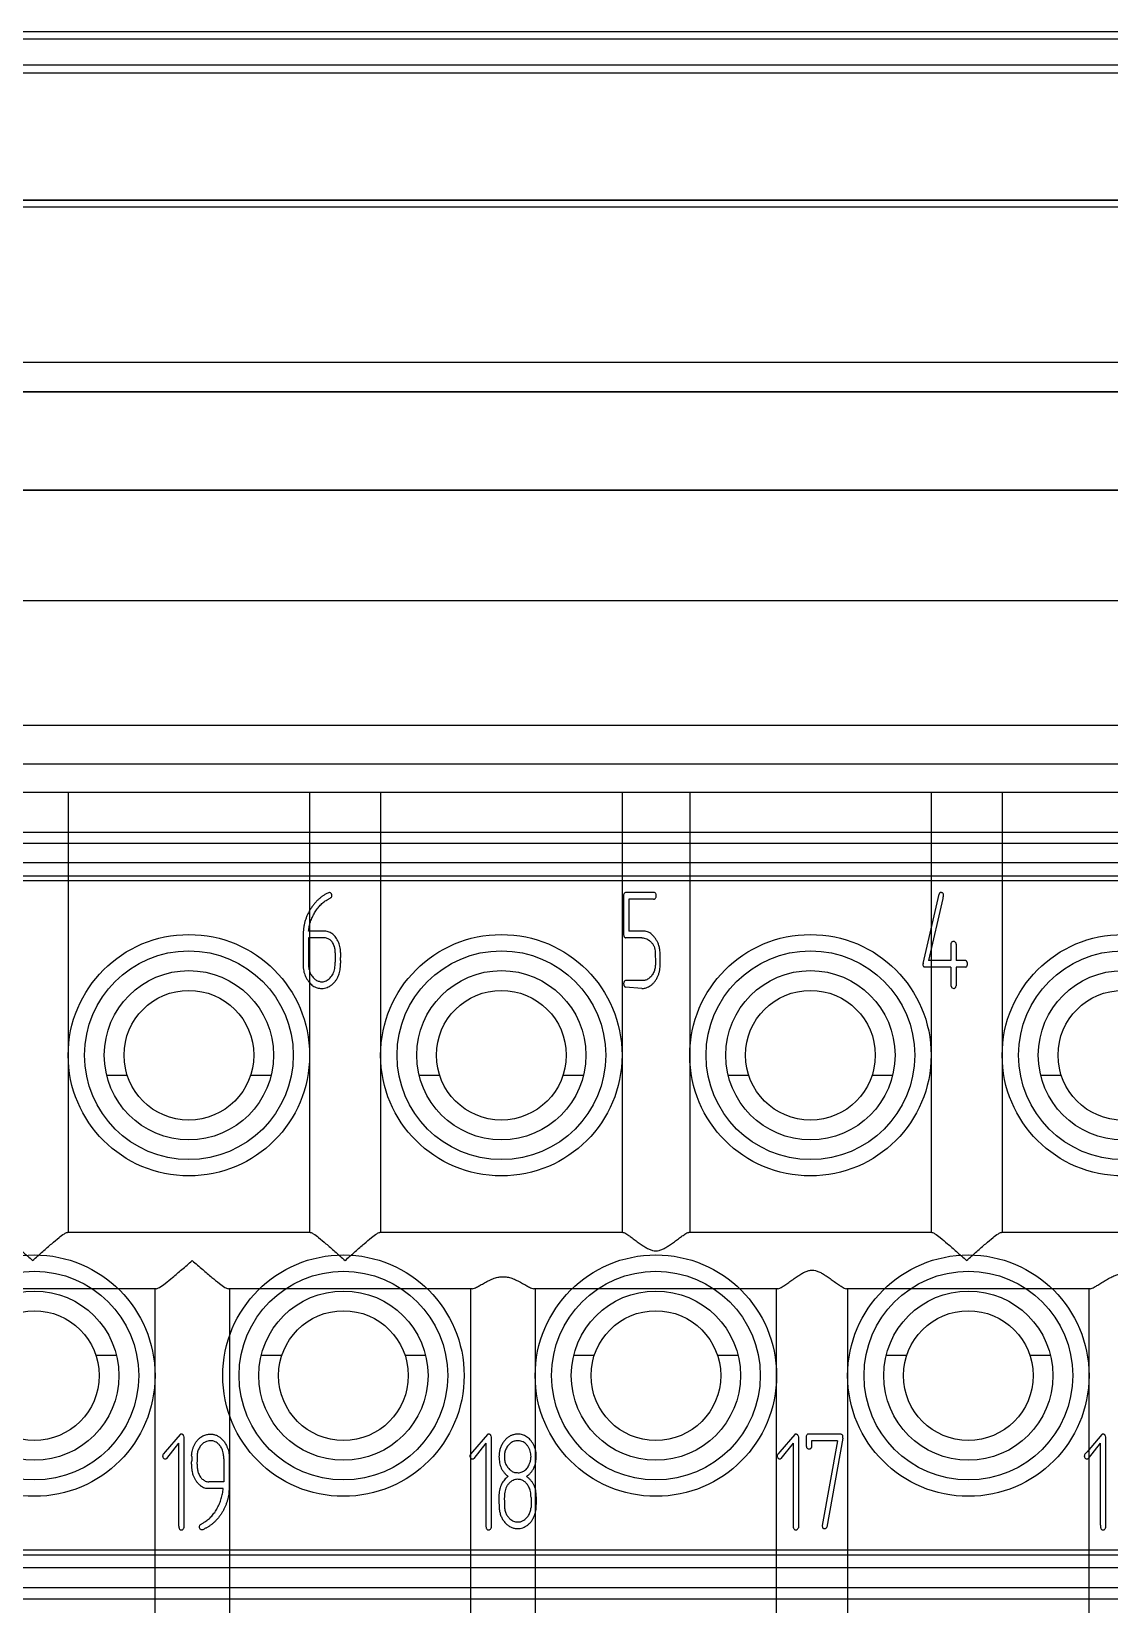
# Model space of a CAD drawing. Header units: millimetres. Extents: x 2423 to 7028, y 909 to 2460.
# Drawn here: x 5350.27 to 5359.82, y 2052.64 to 2066.58 of the extents above; entities that cross this region are included whole.
import ezdxf

# ---------------------------------------------------------------- set-up
doc = ezdxf.new("R2010")
doc.units = ezdxf.units.MM

msp = doc.modelspace()

# ---------------------------------------------------------------- linework, layer by layer
for p, q in [((5319.893, 2066.582), (5377.893, 2066.582)), ((5377.893, 2066.514), (5319.893, 2066.514)), ((5377.893, 2066.282), (5319.893, 2066.282)), ((5319.893, 2066.214), (5377.893, 2066.214)), ((5322.843, 2065.087), (5374.943, 2065.087)), ((5374.943, 2065.086), (5322.843, 2065.086)), ((5374.893, 2065.024), (5322.893, 2065.024)), ((5322.893, 2063.65), (5374.893, 2063.65)), ((5374.743, 2063.388), (5323.043, 2063.388)), ((5323.043, 2063.387), (5374.743, 2063.387)), ((5323.468, 2062.517), (5374.318, 2062.517)), ((5374.318, 2062.516), (5323.468, 2062.516)), ((5332.143, 2061.537), (5365.643, 2061.537)), ((5365.543, 2060.431), (5332.243, 2060.431)), ((5365.543, 2060.087), (5332.243, 2060.087)), ((5366.968, 2059.837), (5330.818, 2059.837)), ((5350.593, 2059.837), (5350.593, 2055.937)), ((5352.733, 2059.837), (5352.733, 2055.937)), ((5353.363, 2059.837), (5353.363, 2055.937)), ((5355.503, 2059.837), (5355.503, 2055.937)), ((5356.103, 2059.837), (5356.103, 2055.937)), ((5358.243, 2059.837), (5358.243, 2055.937)), ((5358.873, 2059.837), (5358.873, 2055.937)), ((5332.643, 2059.485), (5365.143, 2059.485)), ((5332.643, 2059.387), (5365.143, 2059.387)), ((5365.393, 2059.212), (5332.393, 2059.212)), ((5365.543, 2059.095), (5332.243, 2059.095)), ((5332.243, 2059.055), (5365.543, 2059.055)), ((5355.517, 2058.93), (5355.517, 2058.576)), ((5355.535, 2058.949), (5355.528, 2058.947)), ((5355.792, 2058.949), (5355.535, 2058.949)), ((5355.564, 2058.89), (5355.564, 2058.607)), ((5355.782, 2058.89), (5355.564, 2058.89)), ((5358.171, 2058.32), (5358.313, 2058.936)), ((5358.347, 2058.895), (5358.22, 2058.347)), ((5352.677, 2058.587), (5352.677, 2058.293)), ((5352.859, 2058.607), (5352.724, 2058.607)), ((5355.517, 2058.576), (5355.519, 2058.562)), ((5355.697, 2058.607), (5355.564, 2058.607)), ((5352.724, 2058.548), (5352.724, 2058.318)), ((5352.86, 2058.548), (5352.724, 2058.548)), ((5352.96, 2058.415), (5352.96, 2058.332)), ((5353.007, 2058.419), (5353.007, 2058.372)), ((5355.678, 2058.548), (5355.534, 2058.548)), ((5358.418, 2058.496), (5358.418, 2058.347)), ((5358.465, 2058.49), (5358.465, 2058.347)), ((5353.007, 2058.348), (5353.007, 2058.324)), ((5358.172, 2058.324), (5358.17, 2058.309)), ((5358.418, 2058.288), (5358.184, 2058.288)), ((5358.418, 2058.347), (5358.22, 2058.347)), ((5358.418, 2058.288), (5358.418, 2058.122)), ((5358.55, 2058.347), (5358.465, 2058.347)), ((5358.465, 2058.288), (5358.465, 2058.122)), ((5358.549, 2058.288), (5358.465, 2058.288)), ((5355.534, 2058.17), (5355.528, 2058.166)), ((5355.694, 2058.17), (5355.534, 2058.17)), ((5355.679, 2058.099), (5355.533, 2058.111)), ((5358.43, 2058.103), (5358.443, 2058.099)), ((5351.117, 2057.327), (5350.935, 2057.327)), ((5352.391, 2057.327), (5352.209, 2057.327)), ((5353.887, 2057.327), (5353.705, 2057.327)), ((5355.161, 2057.327), (5354.979, 2057.327)), ((5356.627, 2057.327), (5356.445, 2057.327)), ((5357.901, 2057.327), (5357.719, 2057.327)), ((5359.397, 2057.327), (5359.215, 2057.327)), ((5352.739, 2055.937), (5350.586, 2055.937)), ((5355.51, 2055.937), (5353.356, 2055.937)), ((5358.249, 2055.937), (5356.096, 2055.937)), ((5361.019, 2055.937), (5358.866, 2055.937)), ((5351.373, 2055.437), (5349.213, 2055.437)), ((5351.363, 2052.337), (5351.363, 2055.437)), ((5354.174, 2055.437), (5352.013, 2055.437)), ((5352.023, 2055.437), (5352.023, 2052.337)), ((5354.163, 2052.337), (5354.163, 2055.437)), ((5356.883, 2055.437), (5354.721, 2055.437)), ((5354.733, 2055.437), (5354.733, 2052.337)), ((5356.873, 2052.337), (5356.873, 2055.437)), ((5359.654, 2055.437), (5357.492, 2055.437)), ((5357.503, 2055.437), (5357.503, 2052.337)), ((5359.643, 2052.337), (5359.643, 2055.437)), ((5350.839, 2054.847), (5351.021, 2054.847)), ((5352.305, 2054.847), (5352.487, 2054.847)), ((5353.579, 2054.847), (5353.761, 2054.847)), ((5355.075, 2054.847), (5355.257, 2054.847)), ((5356.349, 2054.847), (5356.531, 2054.847)), ((5357.845, 2054.847), (5358.027, 2054.847)), ((5359.119, 2054.847), (5359.301, 2054.847)), ((5351.587, 2054.145), (5351.454, 2053.991)), ((5351.616, 2054.134), (5351.619, 2054.122)), ((5351.619, 2054.122), (5351.619, 2053.318)), ((5354.31, 2054.145), (5354.177, 2053.991)), ((5354.34, 2054.134), (5354.343, 2054.122)), ((5354.343, 2054.122), (5354.343, 2053.318)), ((5354.594, 2054.09), (5354.579, 2054.09)), ((5357.034, 2054.145), (5356.901, 2053.991)), ((5357.063, 2054.134), (5357.066, 2054.122)), ((5357.066, 2054.122), (5357.066, 2053.318)), ((5357.136, 2054.131), (5357.136, 2054.062)), ((5357.153, 2054.149), (5357.146, 2054.147)), ((5357.445, 2054.149), (5357.153, 2054.149)), ((5357.183, 2054.09), (5357.183, 2054.031)), ((5357.412, 2054.09), (5357.183, 2054.09)), ((5357.412, 2054.09), (5357.277, 2053.337)), ((5357.46, 2054.114), (5357.317, 2053.323)), ((5359.757, 2054.145), (5359.625, 2053.991)), ((5359.787, 2054.134), (5359.79, 2054.122)), ((5359.79, 2054.122), (5359.79, 2053.318)), ((5351.454, 2053.991), (5351.439, 2053.974)), ((5351.572, 2054.067), (5351.464, 2053.931)), ((5351.572, 2054.067), (5351.572, 2053.348)), ((5351.689, 2053.951), (5351.689, 2053.913)), ((5351.736, 2053.965), (5351.736, 2053.913)), ((5352.019, 2053.952), (5352.019, 2053.671)), ((5354.177, 2053.991), (5354.163, 2053.974)), ((5354.296, 2054.067), (5354.188, 2053.931)), ((5354.296, 2054.067), (5354.296, 2053.348)), ((5356.901, 2053.991), (5356.886, 2053.974)), ((5357.019, 2054.067), (5356.911, 2053.931)), ((5357.019, 2054.067), (5357.019, 2053.348)), ((5359.625, 2053.991), (5359.61, 2053.974)), ((5359.743, 2054.067), (5359.635, 2053.931)), ((5359.743, 2054.067), (5359.743, 2053.348)), ((5351.972, 2053.929), (5351.972, 2053.724)), ((5351.972, 2053.724), (5351.839, 2053.724)), ((5351.967, 2053.665), (5351.834, 2053.665)), ((5354.412, 2053.596), (5354.412, 2053.536)), ((5354.46, 2053.562), (5354.46, 2053.518)), ((5354.696, 2053.588), (5354.696, 2053.498)), ((5354.743, 2053.593), (5354.743, 2053.526)), ((5365.033, 2053.12), (5332.752, 2053.12)), ((5332.752, 2053.079), (5365.033, 2053.079)), ((5364.961, 2052.962), (5332.825, 2052.962)), ((5365.377, 2052.787), (5332.408, 2052.787)), ((5332.736, 2052.689), (5365.049, 2052.689))]:
    msp.add_line(p, q)
for centre, radius in [((5351.663, 2057.507), 1.07), ((5354.433, 2057.507), 1.07), ((5357.173, 2057.507), 1.07), ((5359.943, 2057.507), 1.07), ((5351.663, 2057.507), 0.925), ((5354.433, 2057.507), 0.925), ((5357.173, 2057.507), 0.925), ((5359.943, 2057.507), 0.925), ((5351.663, 2057.507), 0.75), ((5354.433, 2057.507), 0.75), ((5357.173, 2057.507), 0.75), ((5359.943, 2057.507), 0.75), ((5351.663, 2057.507), 0.575), ((5354.433, 2057.507), 0.575), ((5357.173, 2057.507), 0.575), ((5359.943, 2057.507), 0.575), ((5350.293, 2054.667), 1.07), ((5353.033, 2054.667), 1.07), ((5355.803, 2054.667), 1.07), ((5358.573, 2054.667), 1.07), ((5350.293, 2054.667), 0.925), ((5353.033, 2054.667), 0.925), ((5355.803, 2054.667), 0.925), ((5358.573, 2054.667), 0.925), ((5350.293, 2054.667), 0.75), ((5353.033, 2054.667), 0.75), ((5355.803, 2054.667), 0.75), ((5358.573, 2054.667), 0.75), ((5350.293, 2054.667), 0.575), ((5353.033, 2054.667), 0.575), ((5355.803, 2054.667), 0.575), ((5358.573, 2054.667), 0.575)]:
    msp.add_circle(centre, radius)
for points, knots in [([(5352.907, 2058.949), (5352.9, 2058.946), (5352.884, 2058.94), (5352.862, 2058.927), (5352.841, 2058.913), (5352.82, 2058.896), (5352.8, 2058.877), (5352.781, 2058.857), (5352.763, 2058.833), (5352.745, 2058.809), (5352.729, 2058.782), (5352.715, 2058.755), (5352.704, 2058.728), (5352.694, 2058.7), (5352.686, 2058.673), (5352.681, 2058.644), (5352.677, 2058.616), (5352.677, 2058.596), (5352.677, 2058.587)], [0, 0, 0, 0, 0.054531, 0.110292, 0.166642, 0.224888, 0.285077, 0.347605, 0.412528, 0.48064, 0.54914, 0.615795, 0.681447, 0.745837, 0.809543, 0.872947, 0.93603, 1, 1, 1, 1]), ([(5352.724, 2058.607), (5352.726, 2058.621), (5352.729, 2058.649), (5352.741, 2058.691), (5352.757, 2058.731), (5352.774, 2058.763), (5352.789, 2058.788), (5352.801, 2058.806), (5352.814, 2058.822), (5352.828, 2058.837), (5352.842, 2058.851), (5352.857, 2058.863), (5352.872, 2058.875), (5352.883, 2058.881), (5352.888, 2058.885)], [0, 0, 0, 0, 0.12888, 0.257475, 0.386034, 0.517293, 0.582958, 0.646315, 0.707912, 0.768841, 0.827355, 0.885632, 0.943223, 1, 1, 1, 1]), ([(5352.888, 2058.885), (5352.892, 2058.887), (5352.899, 2058.891), (5352.909, 2058.897), (5352.918, 2058.902), (5352.923, 2058.904), (5352.925, 2058.906)], [0, 0, 0, 0, 0.314003, 0.583455, 0.812116, 1, 1, 1, 1]), ([(5352.928, 2058.935), (5352.927, 2058.937), (5352.925, 2058.941), (5352.92, 2058.946), (5352.914, 2058.948), (5352.91, 2058.949), (5352.907, 2058.949)], [0, 0, 0, 0, 0.259537, 0.500704, 0.738768, 1, 1, 1, 1]), ([(5352.925, 2058.906), (5352.927, 2058.908), (5352.93, 2058.913), (5352.93, 2058.92), (5352.93, 2058.923)], [0, 0, 0, 0, 0.437637, 1, 1, 1, 1]), ([(5352.93, 2058.923), (5352.93, 2058.926), (5352.93, 2058.93), (5352.929, 2058.933), (5352.928, 2058.935)], [0, 0, 0, 0, 0.591785, 1, 1, 1, 1]), ([(5355.528, 2058.947), (5355.525, 2058.944), (5355.52, 2058.94), (5355.518, 2058.933), (5355.517, 2058.93)], [0, 0, 0, 0, 0.481353, 1, 1, 1, 1]), ([(5355.782, 2058.89), (5355.784, 2058.89), (5355.788, 2058.89), (5355.793, 2058.892), (5355.797, 2058.895), (5355.802, 2058.901), (5355.805, 2058.909), (5355.806, 2058.917), (5355.806, 2058.921)], [0, 0, 0, 0, 0.13727, 0.264348, 0.380416, 0.498171, 0.745136, 1, 1, 1, 1]), ([(5355.804, 2058.934), (5355.803, 2058.937), (5355.8, 2058.943), (5355.795, 2058.947), (5355.792, 2058.949)], [0, 0, 0, 0, 0.488508, 1, 1, 1, 1]), ([(5355.806, 2058.921), (5355.806, 2058.923), (5355.806, 2058.928), (5355.805, 2058.932), (5355.804, 2058.934)], [0, 0, 0, 0, 0.594176, 1, 1, 1, 1]), ([(5358.328, 2058.949), (5358.326, 2058.949), (5358.324, 2058.949), (5358.32, 2058.945), (5358.316, 2058.941), (5358.314, 2058.938), (5358.313, 2058.936)], [0, 0, 0, 0, 0.193362, 0.406833, 0.675762, 1, 1, 1, 1]), ([(5358.353, 2058.925), (5358.353, 2058.929), (5358.352, 2058.935), (5358.347, 2058.944), (5358.338, 2058.948), (5358.332, 2058.949), (5358.328, 2058.949)], [0, 0, 0, 0, 0.265355, 0.489144, 0.716058, 1, 1, 1, 1]), ([(5358.347, 2058.895), (5358.348, 2058.898), (5358.35, 2058.905), (5358.351, 2058.914), (5358.353, 2058.92), (5358.353, 2058.924), (5358.353, 2058.925)], [0, 0, 0, 0, 0.370279, 0.659212, 0.869304, 1, 1, 1, 1]), ([(5352.984, 2058.52), (5352.98, 2058.527), (5352.973, 2058.54), (5352.961, 2058.558), (5352.946, 2058.573), (5352.931, 2058.585), (5352.915, 2058.595), (5352.897, 2058.602), (5352.878, 2058.606), (5352.865, 2058.606), (5352.859, 2058.607)], [0, 0, 0, 0, 0.144437, 0.279672, 0.405894, 0.526137, 0.642482, 0.759102, 0.877343, 1, 1, 1, 1]), ([(5355.519, 2058.562), (5355.52, 2058.56), (5355.522, 2058.557), (5355.525, 2058.552), (5355.529, 2058.549), (5355.532, 2058.548), (5355.534, 2058.548)], [0, 0, 0, 0, 0.283765, 0.537602, 0.774029, 1, 1, 1, 1]), ([(5355.832, 2058.472), (5355.829, 2058.482), (5355.823, 2058.499), (5355.81, 2058.524), (5355.795, 2058.547), (5355.778, 2058.567), (5355.759, 2058.585), (5355.739, 2058.597), (5355.718, 2058.605), (5355.704, 2058.606), (5355.697, 2058.607)], [0, 0, 0, 0, 0.141089, 0.277362, 0.411722, 0.545707, 0.672989, 0.787683, 0.895323, 1, 1, 1, 1]), ([(5352.953, 2058.471), (5352.95, 2058.477), (5352.946, 2058.489), (5352.937, 2058.505), (5352.927, 2058.518), (5352.916, 2058.529), (5352.904, 2058.537), (5352.89, 2058.543), (5352.875, 2058.547), (5352.865, 2058.547), (5352.86, 2058.548)], [0, 0, 0, 0, 0.150695, 0.288434, 0.41608, 0.534471, 0.64878, 0.762837, 0.878064, 1, 1, 1, 1]), ([(5352.96, 2058.415), (5352.96, 2058.42), (5352.96, 2058.43), (5352.959, 2058.445), (5352.956, 2058.459), (5352.954, 2058.467), (5352.953, 2058.471)], [0, 0, 0, 0, 0.282295, 0.542951, 0.780674, 1, 1, 1, 1]), ([(5353.007, 2058.419), (5353.007, 2058.428), (5353.007, 2058.445), (5353.003, 2058.471), (5352.995, 2058.496), (5352.988, 2058.512), (5352.984, 2058.52)], [0, 0, 0, 0, 0.248563, 0.494691, 0.744957, 1, 1, 1, 1]), ([(5355.678, 2058.548), (5355.685, 2058.547), (5355.7, 2058.546), (5355.722, 2058.539), (5355.742, 2058.527), (5355.76, 2058.511), (5355.776, 2058.492), (5355.787, 2058.47), (5355.796, 2058.445), (5355.798, 2058.428), (5355.798, 2058.419)], [0, 0, 0, 0, 0.114921, 0.228526, 0.345545, 0.471852, 0.601186, 0.729943, 0.861328, 1, 1, 1, 1]), ([(5355.798, 2058.419), (5355.798, 2058.416), (5355.797, 2058.41), (5355.798, 2058.404), (5355.798, 2058.4)], [0, 0, 0, 0, 0.403068, 1, 1, 1, 1]), ([(5355.842, 2058.383), (5355.842, 2058.392), (5355.842, 2058.408), (5355.839, 2058.432), (5355.837, 2058.453), (5355.833, 2058.466), (5355.832, 2058.472)], [0, 0, 0, 0, 0.284466, 0.545287, 0.783139, 1, 1, 1, 1]), ([(5358.443, 2058.515), (5358.44, 2058.515), (5358.434, 2058.515), (5358.427, 2058.511), (5358.421, 2058.504), (5358.419, 2058.499), (5358.418, 2058.496)], [0, 0, 0, 0, 0.247905, 0.479174, 0.722434, 1, 1, 1, 1]), ([(5358.454, 2058.511), (5358.453, 2058.512), (5358.449, 2058.515), (5358.445, 2058.515), (5358.443, 2058.515)], [0, 0, 0, 0, 0.46831, 1, 1, 1, 1]), ([(5358.465, 2058.49), (5358.465, 2058.492), (5358.465, 2058.496), (5358.463, 2058.502), (5358.459, 2058.507), (5358.456, 2058.51), (5358.454, 2058.511)], [0, 0, 0, 0, 0.265564, 0.511114, 0.753872, 1, 1, 1, 1]), ([(5352.677, 2058.293), (5352.677, 2058.284), (5352.678, 2058.268), (5352.683, 2058.243), (5352.691, 2058.218), (5352.699, 2058.202), (5352.703, 2058.193)], [0, 0, 0, 0, 0.238841, 0.483679, 0.735062, 1, 1, 1, 1]), ([(5352.724, 2058.318), (5352.724, 2058.312), (5352.724, 2058.301), (5352.725, 2058.285), (5352.727, 2058.271), (5352.73, 2058.264), (5352.731, 2058.26)], [0, 0, 0, 0, 0.307978, 0.579081, 0.807928, 1, 1, 1, 1]), ([(5352.843, 2058.158), (5352.849, 2058.158), (5352.862, 2058.159), (5352.881, 2058.166), (5352.899, 2058.177), (5352.916, 2058.192), (5352.93, 2058.209), (5352.942, 2058.23), (5352.951, 2058.252), (5352.955, 2058.268), (5352.956, 2058.277)], [0, 0, 0, 0, 0.110539, 0.221413, 0.336329, 0.462007, 0.593227, 0.724336, 0.859358, 1, 1, 1, 1]), ([(5352.956, 2058.277), (5352.957, 2058.285), (5352.96, 2058.303), (5352.96, 2058.322), (5352.96, 2058.332)], [0, 0, 0, 0, 0.456715, 1, 1, 1, 1]), ([(5352.992, 2058.22), (5352.994, 2058.227), (5353, 2058.24), (5353.004, 2058.264), (5353.007, 2058.293), (5353.007, 2058.313), (5353.007, 2058.324)], [0, 0, 0, 0, 0.190621, 0.420173, 0.68811, 1, 1, 1, 1]), ([(5353.007, 2058.348), (5353.007, 2058.352), (5353.006, 2058.361), (5353.007, 2058.369), (5353.007, 2058.372)], [0, 0, 0, 0, 0.574474, 1, 1, 1, 1]), ([(5355.737, 2058.113), (5355.744, 2058.116), (5355.758, 2058.124), (5355.776, 2058.14), (5355.793, 2058.159), (5355.808, 2058.182), (5355.821, 2058.207), (5355.831, 2058.233), (5355.838, 2058.261), (5355.84, 2058.279), (5355.841, 2058.289)], [0, 0, 0, 0, 0.108612, 0.221601, 0.341812, 0.47139, 0.604889, 0.736326, 0.867472, 1, 1, 1, 1]), ([(5355.799, 2058.332), (5355.799, 2058.324), (5355.799, 2058.31), (5355.797, 2058.29), (5355.795, 2058.273), (5355.791, 2058.262), (5355.79, 2058.257)], [0, 0, 0, 0, 0.296593, 0.562371, 0.796025, 1, 1, 1, 1]), ([(5355.798, 2058.4), (5355.798, 2058.395), (5355.798, 2058.383), (5355.798, 2058.368), (5355.799, 2058.355), (5355.799, 2058.346), (5355.799, 2058.338), (5355.799, 2058.334), (5355.799, 2058.332)], [0, 0, 0, 0, 0.21286, 0.509419, 0.665777, 0.800595, 0.911091, 1, 1, 1, 1]), ([(5355.84, 2058.306), (5355.84, 2058.309), (5355.84, 2058.314), (5355.84, 2058.323), (5355.841, 2058.333), (5355.841, 2058.345), (5355.841, 2058.356), (5355.842, 2058.367), (5355.842, 2058.376), (5355.842, 2058.381), (5355.842, 2058.383)], [0, 0, 0, 0, 0.091094, 0.206185, 0.340514, 0.498802, 0.65709, 0.793815, 0.908906, 1, 1, 1, 1]), ([(5355.841, 2058.298), (5355.841, 2058.299), (5355.84, 2058.302), (5355.84, 2058.305), (5355.84, 2058.306)], [0, 0, 0, 0, 0.597843, 1, 1, 1, 1]), ([(5355.841, 2058.289), (5355.841, 2058.29), (5355.84, 2058.293), (5355.841, 2058.296), (5355.841, 2058.298)], [0, 0, 0, 0, 0.397506, 1, 1, 1, 1]), ([(5358.17, 2058.309), (5358.17, 2058.306), (5358.171, 2058.301), (5358.174, 2058.295), (5358.179, 2058.29), (5358.183, 2058.289), (5358.184, 2058.288)], [0, 0, 0, 0, 0.300717, 0.546281, 0.778328, 1, 1, 1, 1]), ([(5358.549, 2058.288), (5358.551, 2058.289), (5358.557, 2058.292), (5358.56, 2058.297), (5358.562, 2058.3)], [0, 0, 0, 0, 0.40525, 1, 1, 1, 1]), ([(5358.563, 2058.33), (5358.562, 2058.332), (5358.561, 2058.336), (5358.558, 2058.341), (5358.554, 2058.345), (5358.551, 2058.346), (5358.55, 2058.347)], [0, 0, 0, 0, 0.298251, 0.552254, 0.787877, 1, 1, 1, 1]), ([(5358.562, 2058.3), (5358.563, 2058.303), (5358.565, 2058.308), (5358.565, 2058.314), (5358.565, 2058.317)], [0, 0, 0, 0, 0.511842, 1, 1, 1, 1]), ([(5358.565, 2058.317), (5358.565, 2058.318), (5358.565, 2058.323), (5358.564, 2058.327), (5358.563, 2058.33)], [0, 0, 0, 0, 0.344359, 1, 1, 1, 1]), ([(5352.703, 2058.193), (5352.708, 2058.186), (5352.716, 2058.171), (5352.73, 2058.152), (5352.746, 2058.136), (5352.762, 2058.122), (5352.78, 2058.112), (5352.8, 2058.104), (5352.82, 2058.1), (5352.834, 2058.099), (5352.841, 2058.099)], [0, 0, 0, 0, 0.145561, 0.280652, 0.407655, 0.528795, 0.645724, 0.761076, 0.878613, 1, 1, 1, 1]), ([(5352.731, 2058.26), (5352.732, 2058.254), (5352.735, 2058.243), (5352.742, 2058.226), (5352.752, 2058.211), (5352.763, 2058.196), (5352.775, 2058.184), (5352.788, 2058.174), (5352.802, 2058.166), (5352.812, 2058.163), (5352.817, 2058.162)], [0, 0, 0, 0, 0.130535, 0.25974, 0.391508, 0.524982, 0.655565, 0.776625, 0.890013, 1, 1, 1, 1]), ([(5352.817, 2058.162), (5352.821, 2058.161), (5352.83, 2058.158), (5352.838, 2058.158), (5352.843, 2058.158)], [0, 0, 0, 0, 0.511945, 1, 1, 1, 1]), ([(5352.841, 2058.099), (5352.849, 2058.099), (5352.865, 2058.1), (5352.888, 2058.107), (5352.91, 2058.117), (5352.931, 2058.132), (5352.95, 2058.15), (5352.967, 2058.171), (5352.982, 2058.194), (5352.988, 2058.211), (5352.992, 2058.22)], [0, 0, 0, 0, 0.11363, 0.228278, 0.346011, 0.471357, 0.601052, 0.730135, 0.862332, 1, 1, 1, 1]), ([(5355.528, 2058.166), (5355.526, 2058.164), (5355.523, 2058.161), (5355.519, 2058.155), (5355.518, 2058.148), (5355.517, 2058.142), (5355.517, 2058.139)], [0, 0, 0, 0, 0.227965, 0.46001, 0.714471, 1, 1, 1, 1]), ([(5355.517, 2058.139), (5355.517, 2058.136), (5355.518, 2058.13), (5355.521, 2058.121), (5355.526, 2058.115), (5355.53, 2058.112), (5355.533, 2058.111)], [0, 0, 0, 0, 0.288534, 0.537631, 0.765356, 1, 1, 1, 1]), ([(5355.79, 2058.257), (5355.788, 2058.251), (5355.783, 2058.239), (5355.774, 2058.223), (5355.763, 2058.208), (5355.751, 2058.195), (5355.737, 2058.184), (5355.723, 2058.176), (5355.708, 2058.171), (5355.698, 2058.17), (5355.694, 2058.17)], [0, 0, 0, 0, 0.138593, 0.273311, 0.405474, 0.539827, 0.667249, 0.784043, 0.892324, 1, 1, 1, 1]), ([(5355.679, 2058.099), (5355.684, 2058.099), (5355.694, 2058.099), (5355.708, 2058.102), (5355.723, 2058.106), (5355.732, 2058.11), (5355.737, 2058.113)], [0, 0, 0, 0, 0.241238, 0.485829, 0.739784, 1, 1, 1, 1]), ([(5358.418, 2058.122), (5358.419, 2058.12), (5358.421, 2058.115), (5358.424, 2058.11), (5358.426, 2058.106), (5358.429, 2058.104), (5358.43, 2058.103)], [0, 0, 0, 0, 0.33784, 0.610643, 0.833485, 1, 1, 1, 1]), ([(5358.443, 2058.099), (5358.445, 2058.099), (5358.451, 2058.1), (5358.457, 2058.105), (5358.462, 2058.112), (5358.464, 2058.118), (5358.465, 2058.122)], [0, 0, 0, 0, 0.230089, 0.446031, 0.695564, 1, 1, 1, 1]), ([(5349.969, 2055.937), (5349.979, 2055.937), (5350.005, 2055.919), (5350.05, 2055.886), (5350.113, 2055.832), (5350.191, 2055.764), (5350.247, 2055.714), (5350.278, 2055.687)], [0, 0, 0, 0, 0.073316, 0.220615, 0.430985, 0.693963, 1, 1, 1, 1]), ([(5350.278, 2055.687), (5350.308, 2055.714), (5350.364, 2055.764), (5350.442, 2055.832), (5350.505, 2055.886), (5350.55, 2055.919), (5350.576, 2055.937), (5350.586, 2055.937)], [0, 0, 0, 0, 0.305988, 0.568991, 0.779342, 0.926588, 1, 1, 1, 1]), ([(5352.739, 2055.937), (5352.749, 2055.937), (5352.775, 2055.919), (5352.82, 2055.886), (5352.883, 2055.832), (5352.961, 2055.764), (5353.017, 2055.714), (5353.048, 2055.687)], [0, 0, 0, 0, 0.073316, 0.220615, 0.430985, 0.693963, 1, 1, 1, 1]), ([(5353.048, 2055.687), (5353.078, 2055.714), (5353.134, 2055.764), (5353.212, 2055.832), (5353.275, 2055.886), (5353.32, 2055.919), (5353.346, 2055.937), (5353.356, 2055.937)], [0, 0, 0, 0, 0.305988, 0.568991, 0.779342, 0.926588, 1, 1, 1, 1]), ([(5355.51, 2055.937), (5355.523, 2055.937), (5355.545, 2055.92), (5355.578, 2055.899), (5355.611, 2055.874), (5355.646, 2055.848), (5355.68, 2055.824), (5355.712, 2055.804), (5355.743, 2055.787), (5355.773, 2055.775), (5355.793, 2055.772), (5355.803, 2055.772)], [0, 0, 0, 0, 0.1146, 0.223027, 0.352107, 0.483788, 0.605235, 0.717544, 0.821245, 0.915832, 1, 1, 1, 1]), ([(5355.803, 2055.772), (5355.812, 2055.772), (5355.833, 2055.775), (5355.863, 2055.787), (5355.893, 2055.804), (5355.925, 2055.824), (5355.959, 2055.848), (5355.994, 2055.874), (5356.028, 2055.899), (5356.06, 2055.92), (5356.083, 2055.937), (5356.096, 2055.937)], [0, 0, 0, 0, 0.084169, 0.178803, 0.282498, 0.394836, 0.51616, 0.647658, 0.776784, 0.885287, 1, 1, 1, 1]), ([(5358.249, 2055.937), (5358.259, 2055.937), (5358.285, 2055.919), (5358.33, 2055.886), (5358.393, 2055.832), (5358.471, 2055.764), (5358.527, 2055.714), (5358.558, 2055.687)], [0, 0, 0, 0, 0.073316, 0.220615, 0.430985, 0.693963, 1, 1, 1, 1]), ([(5358.558, 2055.687), (5358.588, 2055.714), (5358.644, 2055.764), (5358.722, 2055.832), (5358.785, 2055.886), (5358.83, 2055.919), (5358.856, 2055.937), (5358.866, 2055.937)], [0, 0, 0, 0, 0.305988, 0.568991, 0.779342, 0.926588, 1, 1, 1, 1]), ([(5351.373, 2055.437), (5351.383, 2055.437), (5351.411, 2055.455), (5351.459, 2055.488), (5351.524, 2055.542), (5351.604, 2055.61), (5351.662, 2055.66), (5351.693, 2055.687)], [0, 0, 0, 0, 0.078486, 0.227894, 0.437701, 0.698117, 1, 1, 1, 1]), ([(5351.693, 2055.687), (5351.724, 2055.66), (5351.781, 2055.61), (5351.861, 2055.542), (5351.926, 2055.488), (5351.974, 2055.455), (5352.002, 2055.437), (5352.013, 2055.437)], [0, 0, 0, 0, 0.301654, 0.562482, 0.772077, 0.921467, 1, 1, 1, 1]), ([(5354.174, 2055.437), (5354.188, 2055.437), (5354.212, 2055.45), (5354.247, 2055.469), (5354.285, 2055.49), (5354.326, 2055.512), (5354.368, 2055.53), (5354.409, 2055.541), (5354.435, 2055.544), (5354.448, 2055.544)], [0, 0, 0, 0, 0.138062, 0.262164, 0.411668, 0.571734, 0.729681, 0.876268, 1, 1, 1, 1]), ([(5354.448, 2055.544), (5354.46, 2055.544), (5354.487, 2055.541), (5354.528, 2055.53), (5354.57, 2055.512), (5354.611, 2055.49), (5354.648, 2055.469), (5354.683, 2055.45), (5354.708, 2055.437), (5354.721, 2055.437)], [0, 0, 0, 0, 0.123845, 0.270415, 0.428328, 0.588347, 0.737834, 0.861915, 1, 1, 1, 1]), ([(5356.883, 2055.437), (5356.897, 2055.437), (5356.921, 2055.453), (5356.956, 2055.475), (5356.991, 2055.5), (5357.027, 2055.526), (5357.062, 2055.55), (5357.095, 2055.571), (5357.126, 2055.588), (5357.157, 2055.599), (5357.178, 2055.602), (5357.188, 2055.602)], [0, 0, 0, 0, 0.120269, 0.229258, 0.35754, 0.488049, 0.608482, 0.719818, 0.822638, 0.916428, 1, 1, 1, 1]), ([(5357.188, 2055.602), (5357.197, 2055.602), (5357.218, 2055.599), (5357.249, 2055.588), (5357.281, 2055.571), (5357.314, 2055.55), (5357.349, 2055.526), (5357.384, 2055.5), (5357.42, 2055.475), (5357.454, 2055.453), (5357.478, 2055.437), (5357.492, 2055.437)], [0, 0, 0, 0, 0.083589, 0.177451, 0.280295, 0.391677, 0.51203, 0.642373, 0.770607, 0.879616, 1, 1, 1, 1]), ([(5359.654, 2055.437), (5359.666, 2055.437), (5359.689, 2055.451), (5359.723, 2055.47), (5359.758, 2055.492), (5359.796, 2055.516), (5359.835, 2055.538), (5359.872, 2055.555), (5359.907, 2055.566), (5359.931, 2055.568), (5359.943, 2055.568)], [0, 0, 0, 0, 0.121032, 0.231439, 0.366608, 0.512536, 0.651644, 0.777843, 0.893253, 1, 1, 1, 1]), ([(5351.598, 2054.149), (5351.595, 2054.149), (5351.592, 2054.149), (5351.588, 2054.146), (5351.587, 2054.145)], [0, 0, 0, 0, 0.545324, 1, 1, 1, 1]), ([(5351.616, 2054.134), (5351.615, 2054.137), (5351.614, 2054.141), (5351.609, 2054.145), (5351.604, 2054.148), (5351.6, 2054.149), (5351.598, 2054.149)], [0, 0, 0, 0, 0.27916, 0.520292, 0.750713, 1, 1, 1, 1]), ([(5351.689, 2053.967), (5351.689, 2053.976), (5351.691, 2053.993), (5351.697, 2054.018), (5351.706, 2054.043), (5351.718, 2054.066), (5351.733, 2054.087), (5351.75, 2054.106), (5351.768, 2054.121), (5351.782, 2054.129), (5351.788, 2054.132)], [0, 0, 0, 0, 0.128881, 0.255969, 0.385266, 0.516796, 0.647146, 0.769089, 0.88626, 1, 1, 1, 1]), ([(5351.788, 2054.132), (5351.794, 2054.135), (5351.804, 2054.14), (5351.821, 2054.145), (5351.837, 2054.148), (5351.847, 2054.149), (5351.852, 2054.149)], [0, 0, 0, 0, 0.272096, 0.526493, 0.769154, 1, 1, 1, 1]), ([(5351.853, 2054.09), (5351.845, 2054.089), (5351.829, 2054.088), (5351.814, 2054.082), (5351.807, 2054.078)], [0, 0, 0, 0, 0.483285, 1, 1, 1, 1]), ([(5351.852, 2054.149), (5351.857, 2054.149), (5351.867, 2054.148), (5351.881, 2054.146), (5351.894, 2054.143), (5351.908, 2054.138), (5351.92, 2054.132), (5351.933, 2054.124), (5351.944, 2054.116), (5351.952, 2054.109), (5351.955, 2054.105)], [0, 0, 0, 0, 0.126769, 0.249837, 0.371889, 0.493064, 0.615641, 0.740161, 0.868371, 1, 1, 1, 1]), ([(5351.97, 2053.969), (5351.969, 2053.977), (5351.966, 2053.993), (5351.957, 2054.016), (5351.946, 2054.037), (5351.931, 2054.055), (5351.914, 2054.071), (5351.895, 2054.082), (5351.874, 2054.089), (5351.86, 2054.089), (5351.853, 2054.09)], [0, 0, 0, 0, 0.136907, 0.268433, 0.396265, 0.525789, 0.651384, 0.768538, 0.883198, 1, 1, 1, 1]), ([(5351.955, 2054.105), (5351.959, 2054.101), (5351.967, 2054.093), (5351.978, 2054.079), (5351.988, 2054.064), (5351.993, 2054.054), (5351.996, 2054.048)], [0, 0, 0, 0, 0.247313, 0.494389, 0.743705, 1, 1, 1, 1]), ([(5354.321, 2054.149), (5354.319, 2054.149), (5354.315, 2054.149), (5354.312, 2054.146), (5354.31, 2054.145)], [0, 0, 0, 0, 0.545324, 1, 1, 1, 1]), ([(5354.34, 2054.134), (5354.339, 2054.137), (5354.337, 2054.141), (5354.333, 2054.145), (5354.327, 2054.148), (5354.323, 2054.149), (5354.321, 2054.149)], [0, 0, 0, 0, 0.27916, 0.520292, 0.750713, 1, 1, 1, 1]), ([(5354.535, 2054.142), (5354.531, 2054.14), (5354.522, 2054.138), (5354.51, 2054.132), (5354.498, 2054.125), (5354.487, 2054.117), (5354.476, 2054.108), (5354.466, 2054.096), (5354.456, 2054.084), (5354.444, 2054.067), (5354.431, 2054.043), (5354.42, 2054.013), (5354.414, 2053.981), (5354.413, 2053.96), (5354.412, 2053.949)], [0, 0, 0, 0, 0.055623, 0.111731, 0.167539, 0.224763, 0.283637, 0.344528, 0.407368, 0.47374, 0.607138, 0.737292, 0.86758, 1, 1, 1, 1]), ([(5354.579, 2054.09), (5354.573, 2054.09), (5354.562, 2054.089), (5354.546, 2054.086), (5354.531, 2054.08), (5354.517, 2054.071), (5354.504, 2054.061), (5354.493, 2054.048), (5354.482, 2054.033), (5354.476, 2054.021), (5354.473, 2054.016)], [0, 0, 0, 0, 0.125012, 0.244467, 0.361295, 0.477938, 0.597144, 0.72258, 0.856542, 1, 1, 1, 1]), ([(5354.579, 2054.149), (5354.576, 2054.149), (5354.569, 2054.149), (5354.559, 2054.147), (5354.548, 2054.145), (5354.54, 2054.143), (5354.535, 2054.142)], [0, 0, 0, 0, 0.201996, 0.435683, 0.701207, 1, 1, 1, 1]), ([(5354.717, 2054.057), (5354.713, 2054.064), (5354.705, 2054.078), (5354.69, 2054.097), (5354.674, 2054.113), (5354.658, 2054.126), (5354.639, 2054.136), (5354.62, 2054.144), (5354.6, 2054.148), (5354.586, 2054.149), (5354.579, 2054.149)], [0, 0, 0, 0, 0.144378, 0.279967, 0.407045, 0.526872, 0.644977, 0.760724, 0.8778, 1, 1, 1, 1]), ([(5354.696, 2053.949), (5354.695, 2053.957), (5354.695, 2053.974), (5354.689, 2053.999), (5354.68, 2054.021), (5354.668, 2054.042), (5354.653, 2054.061), (5354.635, 2054.075), (5354.616, 2054.085), (5354.602, 2054.088), (5354.594, 2054.09)], [0, 0, 0, 0, 0.136411, 0.267744, 0.396434, 0.527208, 0.653664, 0.771227, 0.884613, 1, 1, 1, 1]), ([(5357.045, 2054.149), (5357.043, 2054.149), (5357.039, 2054.149), (5357.035, 2054.146), (5357.034, 2054.145)], [0, 0, 0, 0, 0.545324, 1, 1, 1, 1]), ([(5357.063, 2054.134), (5357.063, 2054.137), (5357.061, 2054.141), (5357.056, 2054.145), (5357.051, 2054.148), (5357.047, 2054.149), (5357.045, 2054.149)], [0, 0, 0, 0, 0.27916, 0.520292, 0.750713, 1, 1, 1, 1]), ([(5357.146, 2054.147), (5357.144, 2054.145), (5357.139, 2054.14), (5357.137, 2054.134), (5357.136, 2054.131)], [0, 0, 0, 0, 0.486713, 1, 1, 1, 1]), ([(5357.459, 2054.135), (5357.457, 2054.138), (5357.455, 2054.144), (5357.448, 2054.147), (5357.445, 2054.149)], [0, 0, 0, 0, 0.481677, 1, 1, 1, 1]), ([(5357.46, 2054.114), (5357.46, 2054.117), (5357.46, 2054.121), (5357.46, 2054.127), (5357.459, 2054.131), (5357.459, 2054.134), (5357.459, 2054.135)], [0, 0, 0, 0, 0.3719, 0.662306, 0.87172, 1, 1, 1, 1]), ([(5359.768, 2054.149), (5359.766, 2054.149), (5359.762, 2054.149), (5359.759, 2054.146), (5359.757, 2054.145)], [0, 0, 0, 0, 0.545324, 1, 1, 1, 1]), ([(5359.787, 2054.134), (5359.786, 2054.137), (5359.785, 2054.141), (5359.78, 2054.145), (5359.774, 2054.148), (5359.77, 2054.149), (5359.768, 2054.149)], [0, 0, 0, 0, 0.27916, 0.520292, 0.750713, 1, 1, 1, 1]), ([(5351.439, 2053.974), (5351.437, 2053.971), (5351.432, 2053.965), (5351.431, 2053.958), (5351.43, 2053.954)], [0, 0, 0, 0, 0.551921, 1, 1, 1, 1]), ([(5351.43, 2053.954), (5351.43, 2053.952), (5351.431, 2053.949), (5351.432, 2053.946), (5351.433, 2053.944)], [0, 0, 0, 0, 0.497688, 1, 1, 1, 1]), ([(5351.689, 2053.951), (5351.688, 2053.953), (5351.687, 2053.957), (5351.687, 2053.962), (5351.687, 2053.966), (5351.688, 2053.967), (5351.689, 2053.967)], [0, 0, 0, 0, 0.417994, 0.724094, 0.895008, 1, 1, 1, 1]), ([(5351.807, 2054.078), (5351.802, 2054.076), (5351.793, 2054.071), (5351.78, 2054.06), (5351.769, 2054.048), (5351.759, 2054.033), (5351.75, 2054.017), (5351.743, 2054), (5351.738, 2053.983), (5351.737, 2053.971), (5351.736, 2053.965)], [0, 0, 0, 0, 0.111387, 0.22839, 0.350613, 0.482165, 0.615304, 0.74455, 0.872458, 1, 1, 1, 1]), ([(5351.972, 2053.929), (5351.972, 2053.936), (5351.972, 2053.949), (5351.971, 2053.962), (5351.97, 2053.969)], [0, 0, 0, 0, 0.533821, 1, 1, 1, 1]), ([(5351.996, 2054.048), (5351.999, 2054.04), (5352.006, 2054.024), (5352.014, 2054), (5352.019, 2053.976), (5352.019, 2053.959), (5352.019, 2053.952)], [0, 0, 0, 0, 0.266673, 0.519935, 0.762675, 1, 1, 1, 1]), ([(5354.163, 2053.974), (5354.16, 2053.971), (5354.155, 2053.965), (5354.154, 2053.958), (5354.154, 2053.954)], [0, 0, 0, 0, 0.551921, 1, 1, 1, 1]), ([(5354.154, 2053.954), (5354.154, 2053.952), (5354.154, 2053.949), (5354.156, 2053.946), (5354.157, 2053.944)], [0, 0, 0, 0, 0.497688, 1, 1, 1, 1]), ([(5354.412, 2053.949), (5354.413, 2053.94), (5354.413, 2053.921), (5354.417, 2053.895), (5354.423, 2053.87), (5354.432, 2053.847), (5354.444, 2053.825), (5354.458, 2053.806), (5354.475, 2053.788), (5354.488, 2053.778), (5354.494, 2053.773)], [0, 0, 0, 0, 0.139876, 0.271874, 0.397244, 0.51901, 0.638327, 0.757241, 0.876753, 1, 1, 1, 1]), ([(5354.473, 2054.016), (5354.471, 2054.011), (5354.467, 2054), (5354.463, 2053.984), (5354.46, 2053.966), (5354.46, 2053.954), (5354.46, 2053.947)], [0, 0, 0, 0, 0.228581, 0.469844, 0.724105, 1, 1, 1, 1]), ([(5354.684, 2053.887), (5354.686, 2053.891), (5354.69, 2053.901), (5354.693, 2053.916), (5354.695, 2053.932), (5354.696, 2053.943), (5354.696, 2053.949)], [0, 0, 0, 0, 0.237345, 0.482856, 0.735047, 1, 1, 1, 1]), ([(5354.743, 2053.948), (5354.743, 2053.958), (5354.742, 2053.978), (5354.737, 2054.006), (5354.729, 2054.033), (5354.721, 2054.049), (5354.717, 2054.057)], [0, 0, 0, 0, 0.271005, 0.525603, 0.765908, 1, 1, 1, 1]), ([(5356.886, 2053.974), (5356.884, 2053.971), (5356.879, 2053.965), (5356.878, 2053.958), (5356.877, 2053.954)], [0, 0, 0, 0, 0.551921, 1, 1, 1, 1]), ([(5356.877, 2053.954), (5356.878, 2053.952), (5356.878, 2053.949), (5356.879, 2053.946), (5356.88, 2053.944)], [0, 0, 0, 0, 0.497688, 1, 1, 1, 1]), ([(5357.136, 2054.062), (5357.136, 2054.057), (5357.136, 2054.049), (5357.137, 2054.038), (5357.139, 2054.03), (5357.141, 2054.025), (5357.143, 2054.024)], [0, 0, 0, 0, 0.350741, 0.633137, 0.845163, 1, 1, 1, 1]), ([(5357.143, 2054.024), (5357.146, 2054.022), (5357.153, 2054.019), (5357.16, 2054.018), (5357.163, 2054.018)], [0, 0, 0, 0, 0.528884, 1, 1, 1, 1]), ([(5357.163, 2054.018), (5357.166, 2054.018), (5357.17, 2054.019), (5357.177, 2054.022), (5357.181, 2054.026), (5357.182, 2054.029), (5357.183, 2054.031)], [0, 0, 0, 0, 0.303191, 0.554726, 0.785039, 1, 1, 1, 1]), ([(5359.61, 2053.974), (5359.607, 2053.971), (5359.603, 2053.965), (5359.601, 2053.958), (5359.601, 2053.954)], [0, 0, 0, 0, 0.551921, 1, 1, 1, 1]), ([(5359.601, 2053.954), (5359.601, 2053.952), (5359.601, 2053.949), (5359.603, 2053.946), (5359.604, 2053.944)], [0, 0, 0, 0, 0.497688, 1, 1, 1, 1]), ([(5351.433, 2053.944), (5351.435, 2053.941), (5351.437, 2053.935), (5351.445, 2053.93), (5351.451, 2053.929), (5351.453, 2053.928), (5351.453, 2053.928)], [0, 0, 0, 0, 0.387727, 0.71051, 0.948473, 1, 1, 1, 1]), ([(5351.453, 2053.928), (5351.455, 2053.928), (5351.459, 2053.928), (5351.462, 2053.93), (5351.464, 2053.931)], [0, 0, 0, 0, 0.504124, 1, 1, 1, 1]), ([(5351.689, 2053.876), (5351.688, 2053.878), (5351.687, 2053.883), (5351.687, 2053.892), (5351.687, 2053.902), (5351.688, 2053.909), (5351.689, 2053.913)], [0, 0, 0, 0, 0.183871, 0.413711, 0.683365, 1, 1, 1, 1]), ([(5351.702, 2053.785), (5351.7, 2053.791), (5351.696, 2053.803), (5351.692, 2053.825), (5351.689, 2053.849), (5351.689, 2053.867), (5351.689, 2053.876)], [0, 0, 0, 0, 0.201096, 0.432209, 0.697773, 1, 1, 1, 1]), ([(5351.736, 2053.913), (5351.736, 2053.909), (5351.735, 2053.903), (5351.734, 2053.894), (5351.734, 2053.887), (5351.736, 2053.882), (5351.736, 2053.881)], [0, 0, 0, 0, 0.316199, 0.584135, 0.812343, 1, 1, 1, 1]), ([(5351.736, 2053.881), (5351.736, 2053.873), (5351.736, 2053.859), (5351.738, 2053.84), (5351.741, 2053.823), (5351.744, 2053.812), (5351.746, 2053.807)], [0, 0, 0, 0, 0.294271, 0.557223, 0.79248, 1, 1, 1, 1]), ([(5354.157, 2053.944), (5354.158, 2053.941), (5354.161, 2053.935), (5354.168, 2053.93), (5354.174, 2053.929), (5354.176, 2053.928), (5354.177, 2053.928)], [0, 0, 0, 0, 0.387727, 0.71051, 0.948473, 1, 1, 1, 1]), ([(5354.177, 2053.928), (5354.179, 2053.928), (5354.183, 2053.928), (5354.186, 2053.93), (5354.188, 2053.931)], [0, 0, 0, 0, 0.504124, 1, 1, 1, 1]), ([(5354.46, 2053.947), (5354.46, 2053.941), (5354.46, 2053.929), (5354.463, 2053.911), (5354.467, 2053.895), (5354.472, 2053.885), (5354.474, 2053.88)], [0, 0, 0, 0, 0.270624, 0.525491, 0.767208, 1, 1, 1, 1]), ([(5354.474, 2053.88), (5354.477, 2053.874), (5354.483, 2053.863), (5354.493, 2053.849), (5354.504, 2053.836), (5354.516, 2053.826), (5354.529, 2053.818), (5354.542, 2053.811), (5354.557, 2053.808), (5354.567, 2053.807), (5354.572, 2053.807)], [0, 0, 0, 0, 0.147047, 0.284531, 0.412037, 0.533648, 0.650529, 0.764369, 0.88076, 1, 1, 1, 1]), ([(5354.572, 2053.807), (5354.578, 2053.806), (5354.591, 2053.806), (5354.608, 2053.81), (5354.624, 2053.816), (5354.639, 2053.825), (5354.653, 2053.836), (5354.665, 2053.85), (5354.676, 2053.867), (5354.681, 2053.88), (5354.684, 2053.887)], [0, 0, 0, 0, 0.124695, 0.244014, 0.358412, 0.473014, 0.592417, 0.717094, 0.85335, 1, 1, 1, 1]), ([(5354.655, 2053.773), (5354.662, 2053.778), (5354.676, 2053.788), (5354.695, 2053.807), (5354.711, 2053.829), (5354.719, 2053.846), (5354.723, 2053.854)], [0, 0, 0, 0, 0.242719, 0.487045, 0.737014, 1, 1, 1, 1]), ([(5354.723, 2053.854), (5354.726, 2053.862), (5354.732, 2053.876), (5354.738, 2053.899), (5354.742, 2053.923), (5354.743, 2053.939), (5354.743, 2053.948)], [0, 0, 0, 0, 0.245472, 0.494005, 0.742562, 1, 1, 1, 1]), ([(5356.88, 2053.944), (5356.882, 2053.941), (5356.884, 2053.935), (5356.892, 2053.93), (5356.898, 2053.929), (5356.9, 2053.928), (5356.9, 2053.928)], [0, 0, 0, 0, 0.387727, 0.71051, 0.948473, 1, 1, 1, 1]), ([(5356.9, 2053.928), (5356.902, 2053.928), (5356.906, 2053.928), (5356.91, 2053.93), (5356.911, 2053.931)], [0, 0, 0, 0, 0.504124, 1, 1, 1, 1]), ([(5359.604, 2053.944), (5359.605, 2053.941), (5359.608, 2053.935), (5359.616, 2053.93), (5359.621, 2053.929), (5359.624, 2053.928), (5359.624, 2053.928)], [0, 0, 0, 0, 0.387727, 0.71051, 0.948473, 1, 1, 1, 1]), ([(5359.624, 2053.928), (5359.626, 2053.928), (5359.63, 2053.928), (5359.633, 2053.93), (5359.635, 2053.931)], [0, 0, 0, 0, 0.504124, 1, 1, 1, 1]), ([(5351.834, 2053.665), (5351.828, 2053.665), (5351.814, 2053.666), (5351.793, 2053.673), (5351.774, 2053.684), (5351.755, 2053.7), (5351.738, 2053.718), (5351.723, 2053.738), (5351.711, 2053.761), (5351.705, 2053.777), (5351.702, 2053.785)], [0, 0, 0, 0, 0.108705, 0.219243, 0.33651, 0.464548, 0.59751, 0.729941, 0.863675, 1, 1, 1, 1]), ([(5351.746, 2053.807), (5351.748, 2053.802), (5351.752, 2053.79), (5351.761, 2053.775), (5351.77, 2053.761), (5351.782, 2053.75), (5351.794, 2053.74), (5351.808, 2053.732), (5351.823, 2053.727), (5351.834, 2053.725), (5351.839, 2053.724)], [0, 0, 0, 0, 0.141579, 0.272925, 0.398424, 0.518453, 0.635593, 0.753285, 0.874756, 1, 1, 1, 1]), ([(5352.019, 2053.671), (5352.019, 2053.662), (5352.019, 2053.644), (5352.016, 2053.617), (5352.012, 2053.59), (5352.005, 2053.564), (5351.997, 2053.538), (5351.988, 2053.513), (5351.976, 2053.488), (5351.963, 2053.463), (5351.948, 2053.44), (5351.933, 2053.417), (5351.916, 2053.397), (5351.898, 2053.378), (5351.88, 2053.36), (5351.86, 2053.344), (5351.84, 2053.33), (5351.826, 2053.321), (5351.819, 2053.317)], [0, 0, 0, 0, 0.063831, 0.12705, 0.189976, 0.25292, 0.316606, 0.380354, 0.4454, 0.511415, 0.577289, 0.640857, 0.70321, 0.764019, 0.823878, 0.883054, 0.941575, 1, 1, 1, 1]), ([(5354.494, 2053.773), (5354.488, 2053.768), (5354.476, 2053.759), (5354.46, 2053.743), (5354.447, 2053.726), (5354.435, 2053.706), (5354.426, 2053.685), (5354.419, 2053.662), (5354.414, 2053.637), (5354.413, 2053.62), (5354.412, 2053.611)], [0, 0, 0, 0, 0.120788, 0.240003, 0.357439, 0.476469, 0.599386, 0.72651, 0.859161, 1, 1, 1, 1]), ([(5354.578, 2053.748), (5354.571, 2053.747), (5354.557, 2053.746), (5354.536, 2053.739), (5354.516, 2053.727), (5354.499, 2053.711), (5354.484, 2053.692), (5354.473, 2053.67), (5354.465, 2053.646), (5354.463, 2053.629), (5354.461, 2053.62)], [0, 0, 0, 0, 0.114568, 0.227933, 0.345041, 0.470522, 0.599701, 0.728684, 0.860836, 1, 1, 1, 1]), ([(5354.678, 2053.678), (5354.675, 2053.683), (5354.669, 2053.694), (5354.659, 2053.708), (5354.649, 2053.72), (5354.637, 2053.73), (5354.623, 2053.738), (5354.609, 2053.743), (5354.594, 2053.747), (5354.584, 2053.747), (5354.578, 2053.748)], [0, 0, 0, 0, 0.144721, 0.27733, 0.402966, 0.523909, 0.640013, 0.756434, 0.87519, 1, 1, 1, 1]), ([(5354.743, 2053.593), (5354.743, 2053.603), (5354.742, 2053.622), (5354.738, 2053.649), (5354.731, 2053.675), (5354.722, 2053.698), (5354.709, 2053.72), (5354.694, 2053.74), (5354.676, 2053.758), (5354.662, 2053.768), (5354.655, 2053.773)], [0, 0, 0, 0, 0.138878, 0.270362, 0.395766, 0.517039, 0.636184, 0.754613, 0.875214, 1, 1, 1, 1]), ([(5354.696, 2053.588), (5354.696, 2053.597), (5354.695, 2053.615), (5354.692, 2053.639), (5354.687, 2053.66), (5354.68, 2053.672), (5354.678, 2053.678)], [0, 0, 0, 0, 0.299611, 0.565497, 0.795509, 1, 1, 1, 1]), ([(5351.805, 2053.371), (5351.811, 2053.375), (5351.822, 2053.382), (5351.837, 2053.394), (5351.852, 2053.407), (5351.866, 2053.422), (5351.879, 2053.438), (5351.892, 2053.455), (5351.904, 2053.474), (5351.919, 2053.499), (5351.936, 2053.534), (5351.951, 2053.576), (5351.962, 2053.62), (5351.966, 2053.65), (5351.967, 2053.665)], [0, 0, 0, 0, 0.055904, 0.112717, 0.169956, 0.228639, 0.288631, 0.34979, 0.413219, 0.478527, 0.610299, 0.740338, 0.869582, 1, 1, 1, 1]), ([(5354.412, 2053.611), (5354.412, 2053.611), (5354.411, 2053.61), (5354.412, 2053.607), (5354.412, 2053.602), (5354.412, 2053.598), (5354.412, 2053.596)], [0, 0, 0, 0, 0.068638, 0.256979, 0.563033, 1, 1, 1, 1]), ([(5354.412, 2053.536), (5354.412, 2053.526), (5354.413, 2053.508), (5354.414, 2053.49), (5354.415, 2053.482)], [0, 0, 0, 0, 0.536774, 1, 1, 1, 1]), ([(5354.46, 2053.586), (5354.459, 2053.582), (5354.459, 2053.575), (5354.459, 2053.567), (5354.46, 2053.562)], [0, 0, 0, 0, 0.422051, 1, 1, 1, 1]), ([(5354.461, 2053.62), (5354.461, 2053.615), (5354.46, 2053.603), (5354.46, 2053.592), (5354.46, 2053.586)], [0, 0, 0, 0, 0.457719, 1, 1, 1, 1]), ([(5354.415, 2053.482), (5354.416, 2053.476), (5354.418, 2053.464), (5354.421, 2053.447), (5354.426, 2053.43), (5354.433, 2053.415), (5354.44, 2053.4), (5354.449, 2053.386), (5354.459, 2053.372), (5354.469, 2053.36), (5354.481, 2053.348), (5354.494, 2053.338), (5354.506, 2053.33), (5354.52, 2053.323), (5354.533, 2053.317), (5354.548, 2053.314), (5354.562, 2053.311), (5354.572, 2053.311), (5354.577, 2053.311)], [0, 0, 0, 0, 0.070165, 0.138269, 0.204854, 0.269732, 0.334408, 0.398992, 0.462999, 0.528463, 0.592257, 0.653864, 0.713235, 0.77119, 0.828357, 0.88462, 0.941939, 1, 1, 1, 1]), ([(5354.46, 2053.518), (5354.46, 2053.512), (5354.46, 2053.5), (5354.463, 2053.482), (5354.467, 2053.465), (5354.473, 2053.449), (5354.479, 2053.434), (5354.488, 2053.421), (5354.498, 2053.408), (5354.505, 2053.401), (5354.509, 2053.397)], [0, 0, 0, 0, 0.140995, 0.273777, 0.401403, 0.525873, 0.645085, 0.764157, 0.88114, 1, 1, 1, 1]), ([(5354.509, 2053.397), (5354.514, 2053.393), (5354.524, 2053.384), (5354.541, 2053.376), (5354.56, 2053.371), (5354.573, 2053.37), (5354.58, 2053.37)], [0, 0, 0, 0, 0.252202, 0.497852, 0.743559, 1, 1, 1, 1]), ([(5354.577, 2053.311), (5354.585, 2053.311), (5354.601, 2053.312), (5354.624, 2053.318), (5354.646, 2053.328), (5354.667, 2053.342), (5354.686, 2053.359), (5354.703, 2053.379), (5354.717, 2053.402), (5354.724, 2053.418), (5354.727, 2053.427)], [0, 0, 0, 0, 0.117367, 0.23436, 0.352912, 0.477576, 0.605715, 0.734148, 0.864202, 1, 1, 1, 1]), ([(5354.625, 2053.382), (5354.63, 2053.385), (5354.64, 2053.391), (5354.654, 2053.402), (5354.665, 2053.414), (5354.675, 2053.428), (5354.683, 2053.444), (5354.689, 2053.461), (5354.694, 2053.479), (5354.695, 2053.492), (5354.696, 2053.498)], [0, 0, 0, 0, 0.12553, 0.246697, 0.364713, 0.4845, 0.60476, 0.73035, 0.860489, 1, 1, 1, 1]), ([(5354.727, 2053.427), (5354.73, 2053.433), (5354.735, 2053.446), (5354.74, 2053.469), (5354.743, 2053.496), (5354.743, 2053.516), (5354.743, 2053.526)], [0, 0, 0, 0, 0.192663, 0.422223, 0.689966, 1, 1, 1, 1]), ([(5351.572, 2053.348), (5351.572, 2053.342), (5351.572, 2053.331), (5351.575, 2053.317), (5351.579, 2053.307), (5351.585, 2053.303), (5351.587, 2053.301)], [0, 0, 0, 0, 0.353853, 0.629664, 0.836093, 1, 1, 1, 1]), ([(5351.587, 2053.301), (5351.588, 2053.301), (5351.591, 2053.299), (5351.593, 2053.299), (5351.594, 2053.299)], [0, 0, 0, 0, 0.556803, 1, 1, 1, 1]), ([(5351.594, 2053.299), (5351.597, 2053.299), (5351.602, 2053.299), (5351.606, 2053.302), (5351.609, 2053.303)], [0, 0, 0, 0, 0.508267, 1, 1, 1, 1]), ([(5351.609, 2053.303), (5351.611, 2053.305), (5351.616, 2053.309), (5351.618, 2053.316), (5351.619, 2053.318)], [0, 0, 0, 0, 0.575373, 1, 1, 1, 1]), ([(5351.756, 2053.327), (5351.757, 2053.331), (5351.758, 2053.338), (5351.762, 2053.344), (5351.763, 2053.346)], [0, 0, 0, 0, 0.583997, 1, 1, 1, 1]), ([(5351.779, 2053.299), (5351.777, 2053.299), (5351.771, 2053.301), (5351.764, 2053.307), (5351.757, 2053.316), (5351.757, 2053.324), (5351.756, 2053.327)], [0, 0, 0, 0, 0.184584, 0.433806, 0.710789, 1, 1, 1, 1]), ([(5351.763, 2053.346), (5351.766, 2053.348), (5351.772, 2053.351), (5351.782, 2053.356), (5351.793, 2053.363), (5351.801, 2053.368), (5351.805, 2053.371)], [0, 0, 0, 0, 0.188504, 0.414292, 0.685845, 1, 1, 1, 1]), ([(5351.819, 2053.317), (5351.816, 2053.316), (5351.809, 2053.314), (5351.799, 2053.307), (5351.789, 2053.301), (5351.782, 2053.3), (5351.779, 2053.299)], [0, 0, 0, 0, 0.189159, 0.494545, 0.795844, 1, 1, 1, 1]), ([(5354.296, 2053.348), (5354.296, 2053.342), (5354.296, 2053.331), (5354.298, 2053.317), (5354.303, 2053.307), (5354.308, 2053.303), (5354.31, 2053.301)], [0, 0, 0, 0, 0.353853, 0.629664, 0.836093, 1, 1, 1, 1]), ([(5354.31, 2053.301), (5354.312, 2053.301), (5354.314, 2053.299), (5354.317, 2053.299), (5354.318, 2053.299)], [0, 0, 0, 0, 0.556803, 1, 1, 1, 1]), ([(5354.318, 2053.299), (5354.321, 2053.299), (5354.325, 2053.299), (5354.33, 2053.302), (5354.332, 2053.303)], [0, 0, 0, 0, 0.508267, 1, 1, 1, 1]), ([(5354.332, 2053.303), (5354.335, 2053.305), (5354.34, 2053.309), (5354.342, 2053.316), (5354.343, 2053.318)], [0, 0, 0, 0, 0.575373, 1, 1, 1, 1]), ([(5354.58, 2053.37), (5354.583, 2053.37), (5354.591, 2053.37), (5354.603, 2053.372), (5354.614, 2053.376), (5354.622, 2053.38), (5354.625, 2053.382)], [0, 0, 0, 0, 0.247908, 0.495845, 0.744024, 1, 1, 1, 1]), ([(5357.019, 2053.348), (5357.019, 2053.342), (5357.019, 2053.331), (5357.022, 2053.317), (5357.026, 2053.307), (5357.032, 2053.303), (5357.034, 2053.301)], [0, 0, 0, 0, 0.353853, 0.629664, 0.836093, 1, 1, 1, 1]), ([(5357.034, 2053.301), (5357.035, 2053.301), (5357.038, 2053.299), (5357.04, 2053.299), (5357.042, 2053.299)], [0, 0, 0, 0, 0.556803, 1, 1, 1, 1]), ([(5357.042, 2053.299), (5357.044, 2053.299), (5357.049, 2053.299), (5357.053, 2053.302), (5357.056, 2053.303)], [0, 0, 0, 0, 0.508267, 1, 1, 1, 1]), ([(5357.056, 2053.303), (5357.058, 2053.305), (5357.063, 2053.309), (5357.065, 2053.316), (5357.066, 2053.318)], [0, 0, 0, 0, 0.575373, 1, 1, 1, 1]), ([(5357.277, 2053.337), (5357.277, 2053.333), (5357.278, 2053.325), (5357.282, 2053.319), (5357.284, 2053.316)], [0, 0, 0, 0, 0.495401, 1, 1, 1, 1]), ([(5357.284, 2053.316), (5357.285, 2053.315), (5357.288, 2053.313), (5357.292, 2053.312), (5357.298, 2053.311), (5357.302, 2053.311), (5357.305, 2053.311)], [0, 0, 0, 0, 0.176074, 0.396058, 0.669108, 1, 1, 1, 1]), ([(5357.305, 2053.311), (5357.307, 2053.312), (5357.312, 2053.314), (5357.315, 2053.32), (5357.317, 2053.323)], [0, 0, 0, 0, 0.39715, 1, 1, 1, 1]), ([(5359.743, 2053.348), (5359.743, 2053.342), (5359.743, 2053.331), (5359.745, 2053.317), (5359.75, 2053.307), (5359.755, 2053.303), (5359.758, 2053.301)], [0, 0, 0, 0, 0.353853, 0.629664, 0.836093, 1, 1, 1, 1]), ([(5359.758, 2053.301), (5359.759, 2053.301), (5359.761, 2053.299), (5359.764, 2053.299), (5359.765, 2053.299)], [0, 0, 0, 0, 0.556803, 1, 1, 1, 1]), ([(5359.765, 2053.299), (5359.768, 2053.299), (5359.773, 2053.299), (5359.777, 2053.302), (5359.779, 2053.303)], [0, 0, 0, 0, 0.508267, 1, 1, 1, 1]), ([(5359.779, 2053.303), (5359.782, 2053.305), (5359.787, 2053.309), (5359.789, 2053.316), (5359.79, 2053.318)], [0, 0, 0, 0, 0.575373, 1, 1, 1, 1])]:
    msp.add_open_spline(points, degree=3, knots=knots)

doc.saveas('drawing.dxf')
